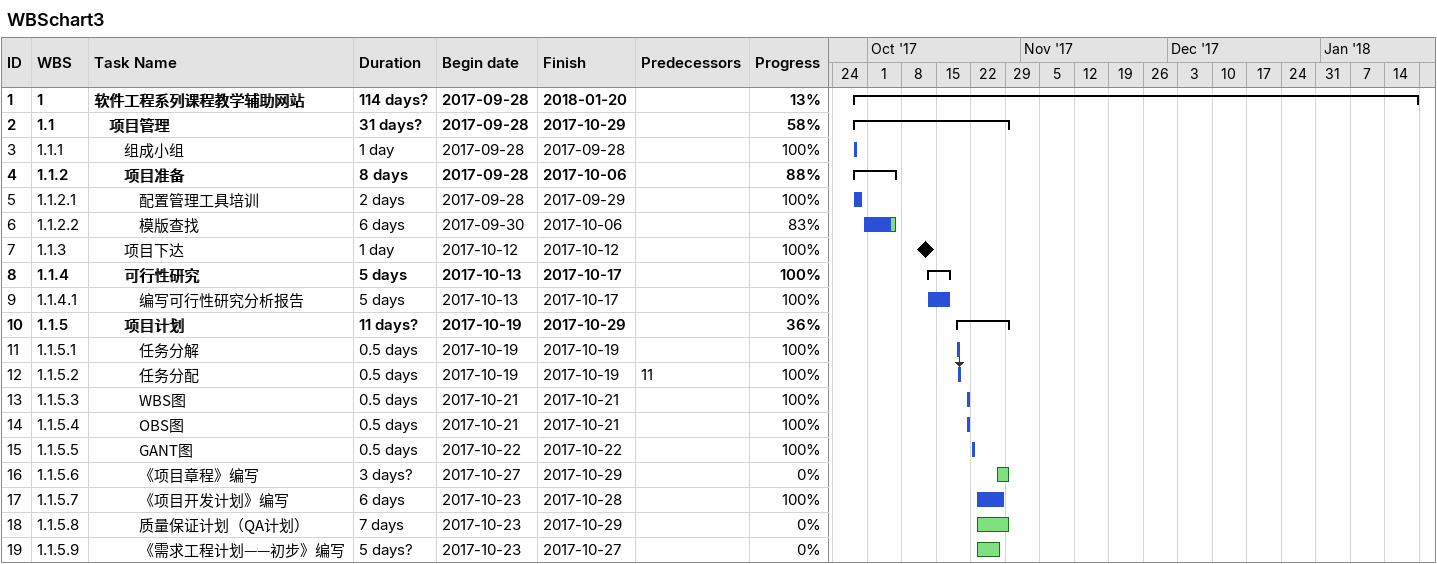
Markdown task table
WBSchart3

| ID | WBS | Task | Duration | Start | Finish | Predecessors | % complete |
|---|---|---|---|---|---|---|---|
| 1 | 1 | **软件工程系列课程教学辅助网站** | 114d? | 2017-09-28 | 2018-01-20 |  | 13 |
| 2 | 1.1 | **项目管理** | 31d? | 2017-09-28 | 2017-10-29 |  | 58 |
| 3 | 1.1.1 | 组成小组 | 1d | 2017-09-28 | 2017-09-28 |  | 100 |
| 4 | 1.1.2 | **项目准备** | 8d | 2017-09-28 | 2017-10-06 |  | 88 |
| 5 | 1.1.2.1 | 配置管理工具培训 | 2d | 2017-09-28 | 2017-09-29 |  | 100 |
| 6 | 1.1.2.2 | 模版查找 | 6d | 2017-09-30 | 2017-10-06 |  | 83 |
| 7 | 1.1.3 | 项目下达 | 1d | 2017-10-12 | 2017-10-12 |  | 100 |
| 8 | 1.1.4 | **可行性研究** | 5d | 2017-10-13 | 2017-10-17 |  | 100 |
| 9 | 1.1.4.1 | 编写可行性研究分析报告 | 5d | 2017-10-13 | 2017-10-17 |  | 100 |
| 10 | 1.1.5 | **项目计划** | 11d? | 2017-10-19 | 2017-10-29 |  | 36 |
| 11 | 1.1.5.1 | 任务分解 | 0.5d | 2017-10-19 | 2017-10-19 |  | 100 |
| 12 | 1.1.5.2 | 任务分配 | 0.5d | 2017-10-19 | 2017-10-19 | 11 | 100 |
| 13 | 1.1.5.3 | WBS图 | 0.5d | 2017-10-21 | 2017-10-21 |  | 100 |
| 14 | 1.1.5.4 | OBS图 | 0.5d | 2017-10-21 | 2017-10-21 |  | 100 |
| 15 | 1.1.5.5 | GANT图 | 0.5d | 2017-10-22 | 2017-10-22 |  | 100 |
| 16 | 1.1.5.6 | 《项目章程》编写 | 3d? | 2017-10-27 | 2017-10-29 |  | 0 |
| 17 | 1.1.5.7 | 《项目开发计划》编写 | 6d | 2017-10-23 | 2017-10-28 |  | 100 |
| 18 | 1.1.5.8 | 质量保证计划（QA计划） | 7d | 2017-10-23 | 2017-10-29 |  | 0 |
| 19 | 1.1.5.9 | 《需求工程计划——初步》编写 | 5d? | 2017-10-23 | 2017-10-27 |  | 0 |
